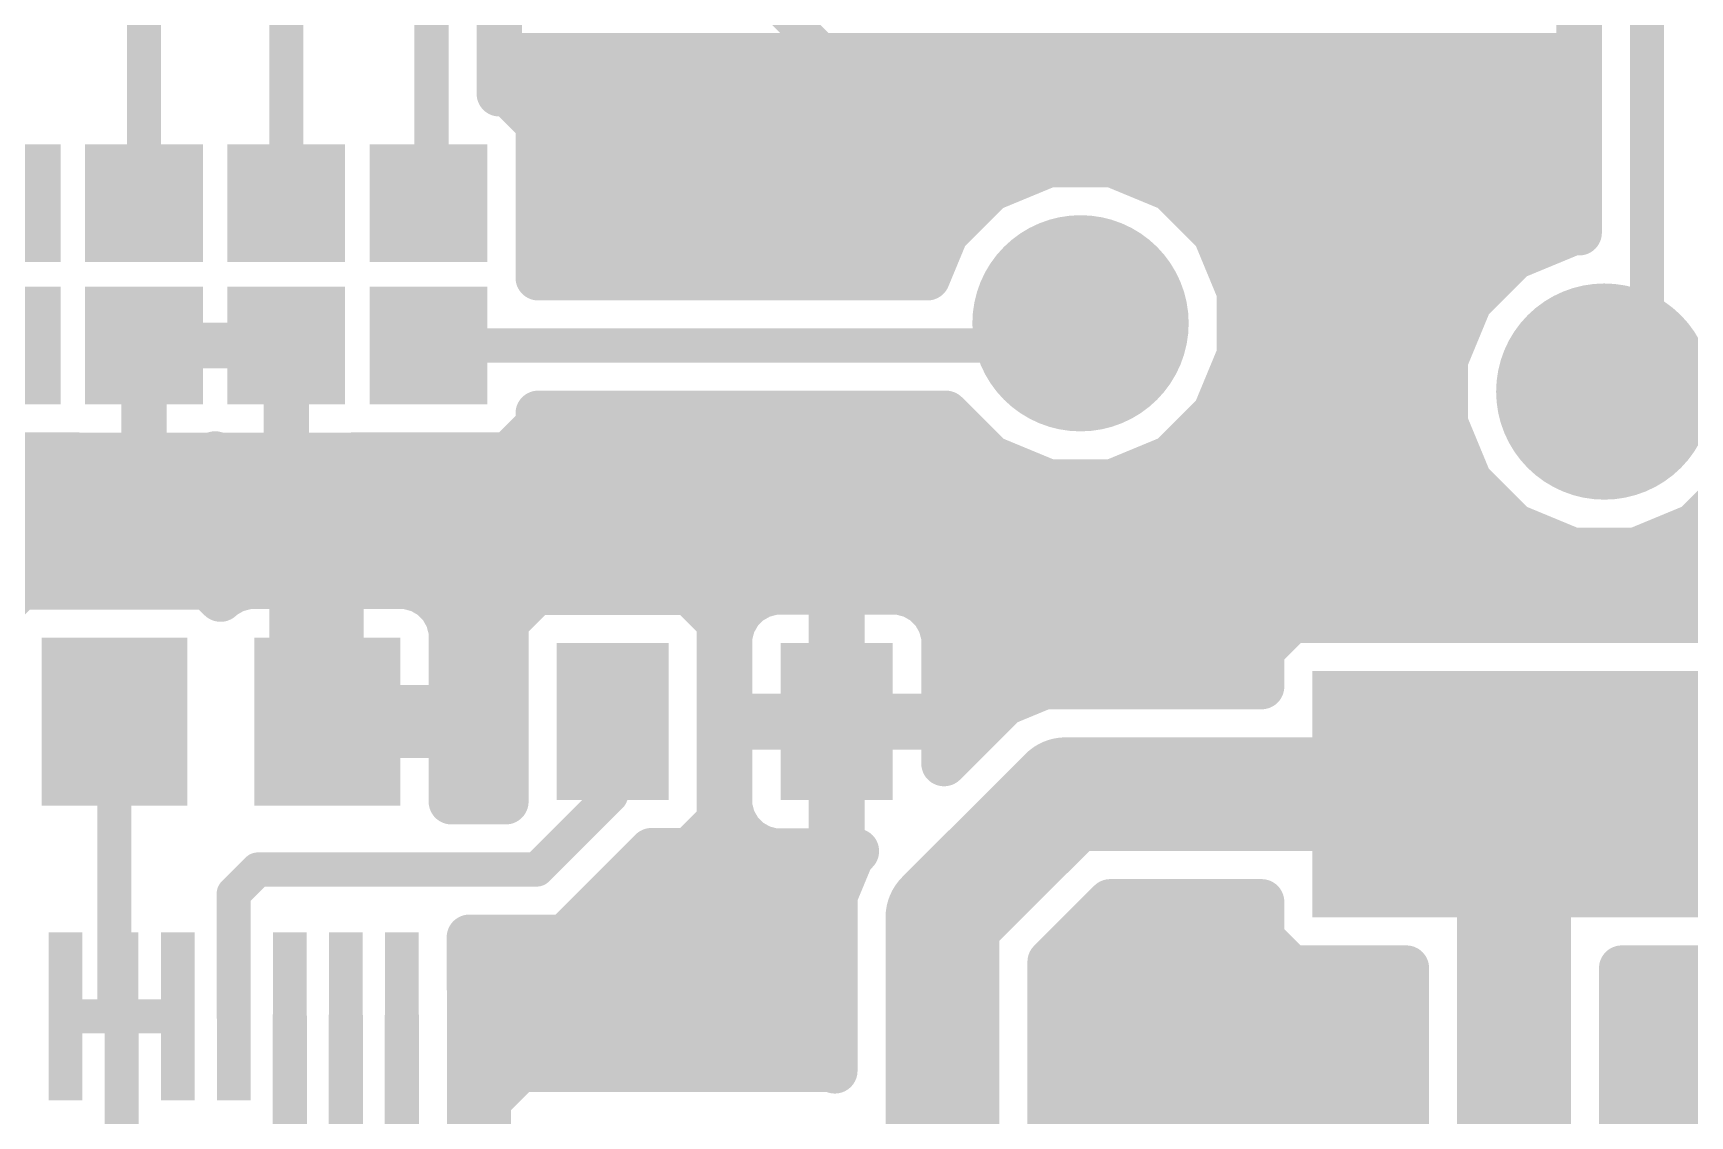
# Model space of a CAD drawing. Extents: x -40.6 to 40.6, y -25.6 to 25.6.
# Drawn here: x 2.19 to 16.97, y -16.37 to -6.71 of the extents above; entities that cross this region are included whole.
import ezdxf

# ---------------------------------------------------------------- set-up
doc = ezdxf.new("R2010")
doc.units = 0
for name, color, linetype in [('1', 22, 'CONTINUOUS'), ('17', 82, 'CONTINUOUS'), ('18', 82, 'CONTINUOUS')]:
    doc.layers.add(name, color=color, linetype=linetype)

# ---------------------------------------------------------------- blocks, each defined once
blk = doc.blocks.new('RECT')
blk.add_solid([(-0.5, -0.5), (0.5, -0.5), (-0.5, 0.5), (0.5, 0.5)])
blk = doc.blocks.new('SQUAREP')
blk.add_solid([(-0.5, -0.5), (0.5, -0.5), (-0.5, 0.5), (0.5, 0.5)])
blk = doc.blocks.new('ROUNDV')
at = {"const_width": 0.5}
blk.add_lwpolyline([(0, -0.25, 1), (0, 0.25, 1), (0, -0.25)], format="xyb", dxfattribs=at)

msp = doc.modelspace()

# ---------------------------------------------------------------- linework, layer by layer
at = {"layer": '1'}
for points, const_width in [([(16.5862, -0.5588), (16.5862, -9.525)], 0.3048), ([(15.9806, -0.8096), (15.9806, -8.4876)], 0.4064), ([(6.346, -7.2468), (6.346, -4.2704)], 0.4064), ([(4.445, -8.225), (4.445, -4.445)], 0.3048), ([(5.7404, -4.5212), (5.7404, -8.1996)], 0.3048), ([(3.175, -8.225), (3.175, -6.1468)], 0.3048), ([(9.8552, -7.493), (8.7884, -6.4262)], 0.3048), ([(6.346, -6.9088), (15.9806, -6.9088)], 0.4064), ([(6.4277, -7.2468), (6.346, -7.2468)], 0.4064), ([(6.6932, -7.5123), (6.4277, -7.2468)], 0.4064), ([(6.4961, -7.3152), (15.9806, -7.3152)], 0.4064), ([(6.6932, -8.8894), (6.6932, -7.5123)], 0.4064), ([(11.9634, -7.493), (9.8552, -7.493)], 0.3048), ([(13.9446, -9.4742), (11.9634, -7.493)], 0.3048), ([(6.6932, -7.7216), (15.9806, -7.7216)], 0.4064), ([(11.2495, -7.878), (10.7281, -8.0939)], 0.4064), ([(11.8137, -7.878), (11.2495, -7.878)], 0.4064), ([(12.3351, -8.0939), (11.8137, -7.878)], 0.4064), ([(6.6932, -8.128), (10.6941, -8.128)], 0.4064), ([(10.7281, -8.0939), (10.3291, -8.4929)], 0.4064), ([(12.7341, -8.4929), (12.3351, -8.0939)], 0.4064), ([(12.3691, -8.128), (15.9806, -8.128)], 0.4064), ([(5.7404, -8.1996), (5.715, -8.225)], 0.3048), ([(6.6932, -8.5344), (10.312, -8.5344)], 0.4064), ([(10.3291, -8.4929), (10.1649, -8.8894)], 0.4064), ([(12.95, -9.0143), (12.7341, -8.4929)], 0.4064), ([(12.7512, -8.5344), (15.8101, -8.5344)], 0.4064), ([(15.9231, -8.4876), (15.4017, -8.7035)], 0.4064), ([(15.9806, -8.4876), (15.9231, -8.4876)], 0.4064), ([(15.4017, -8.7035), (15.0027, -9.1025)], 0.4064), ([(10.1649, -8.8894), (6.6932, -8.8894)], 0.4064), ([(12.9196, -8.9408), (15.1645, -8.9408)], 0.4064), ([(12.95, -9.5785), (12.95, -9.0143)], 0.4064), ([(15.0027, -9.1025), (14.7868, -9.6239)], 0.4064), ([(10.9174, -9.495), (11.5316, -9.2964)], 0.3048), ([(12.95, -9.3472), (14.9014, -9.3472)], 0.4064), ([(4.445, -9.495), (3.175, -9.495)], 0.4064), ([(3.175, -9.495), (3.175, -9.495)], 0.4064), ([(3.175, -9.495), (4.1572, -9.495)], 0.4064), ([(3.175, -10.4772), (3.175, -9.495)], 0.4064), ([(3.175, -9.495), (3.175, -9.495)], 0.4064), ([(3.175, -9.495), (3.175, -10.4772)], 0.4064), ([(4.1572, -9.495), (4.445, -9.495)], 0.4064), ([(4.445, -9.495), (4.445, -9.495)], 0.4064), ([(4.445, -10.4772), (4.445, -9.495)], 0.4064), ([(4.445, -9.495), (4.445, -9.495)], 0.4064), ([(4.445, -9.495), (4.445, -10.4772)], 0.4064), ([(3.175, -10.7442), (3.175, -9.495)], 0.3048), ([(4.445, -9.495), (4.445, -10.7442)], 0.3048), ([(5.715, -9.495), (8.86, -9.495)], 0.3048), ([(8.86, -9.495), (10.9174, -9.495)], 0.3048), ([(12.7341, -10.0999), (12.95, -9.5785)], 0.4064), ([(15.5606, -11.63), (13.9446, -9.4742)], 0.3048), ([(14.7868, -9.6239), (14.7868, -10.1881)], 0.4064), ([(16.5862, -9.525), (16.2052, -9.906)], 0.3048), ([(3.175, -9.7536), (3.175, -9.7536)], 0.4064), ([(4.445, -9.7536), (4.445, -9.7536)], 0.4064), ([(12.8775, -9.7536), (14.7868, -9.7536)], 0.4064), ([(6.6932, -10.2077), (6.6932, -10.1006)], 0.4064), ([(6.6932, -10.1006), (10.3299, -10.1006)], 0.4064), ([(10.3299, -10.1006), (10.7281, -10.4989)], 0.4064), ([(12.3351, -10.4989), (12.7341, -10.0999)], 0.4064), ([(3.175, -10.16), (3.175, -10.16)], 0.4064), ([(4.445, -10.16), (4.445, -10.16)], 0.4064), ([(6.4277, -10.4732), (6.6932, -10.2077)], 0.4064), ([(6.6932, -10.16), (10.3893, -10.16)], 0.4064), ([(12.6739, -10.16), (14.7868, -10.16)], 0.4064), ([(14.7868, -10.1881), (15.0027, -10.7095)], 0.4064), ([(1.2351, -10.4732), (2.5749, -10.4732)], 0.4064), ([(2.5749, -10.4732), (2.5898, -10.4772)], 0.4064), ([(2.5898, -10.4772), (3.175, -10.4772)], 0.4064), ([(3.175, -10.4772), (3.7602, -10.4772)], 0.4064), ([(3.7602, -10.4772), (3.81, -10.4639)], 0.4064), ([(3.81, -10.4639), (3.8598, -10.4772)], 0.4064), ([(3.8598, -10.4772), (4.445, -10.4772)], 0.4064), ([(4.445, -10.4772), (5.0302, -10.4772)], 0.4064), ([(5.0302, -10.4772), (5.0451, -10.4732)], 0.4064), ([(5.0451, -10.4732), (6.4277, -10.4732)], 0.4064), ([(10.7281, -10.4989), (11.2495, -10.7148)], 0.4064), ([(11.8137, -10.7148), (12.3351, -10.4989)], 0.4064), ([(-7.7554, -10.5664), (10.8912, -10.5664)], 0.4064), ([(12.172, -10.5664), (14.9435, -10.5664)], 0.4064), ([(0.635, -10.7442), (3.175, -10.7442)], 0.3048), ([(4.445, -10.7442), (3.175, -10.7442)], 0.3048), ([(4.445, -10.7442), (8.1788, -10.7442)], 0.3048), ([(4.445, -10.7442), (4.445, -12.4866)], 0.3048), ([(8.1788, -10.7442), (9.2964, -11.8618)], 0.3048), ([(11.2495, -10.7148), (11.8137, -10.7148)], 0.4064), ([(15.0027, -10.7095), (15.4017, -11.1085)], 0.4064), ([(21.7388, -10.7904), (15.5606, -11.63)], 0.3048), ([(17.0087, -11.1085), (17.4077, -10.7095)], 0.4064), ([(-7.6068, -10.9728), (15.2661, -10.9728)], 0.4064), ([(17.1443, -10.9728), (40.3519, -10.9728)], 0.4064), ([(15.4017, -11.1085), (15.9231, -11.3244)], 0.4064), ([(16.4873, -11.3244), (17.0087, -11.1085)], 0.4064), ([(-7.4582, -11.3792), (19.8022, -11.3792)], 0.4064), ([(15.9231, -11.3244), (16.4873, -11.3244)], 0.4064), ([(2.0731, -11.6492), (1.8076, -11.9147)], 0.4064), ([(3.7485, -11.6492), (2.0731, -11.6492)], 0.4064), ([(3.858, -11.7587), (3.7485, -11.6492)], 0.4064), ([(3.9843, -11.6764), (3.8801, -11.7365)], 0.4064), ([(4.1006, -11.6452), (3.9843, -11.6764)], 0.4064), ([(4.689, -11.6452), (4.1006, -11.6452)], 0.4064), ([(4.689, -12.7306), (4.689, -11.6452)], 0.4064), ([(5.521, -11.6452), (4.9326, -11.6452)], 0.4064), ([(4.9326, -11.6452), (4.9326, -12.7306)], 0.4064), ([(5.6373, -11.6764), (5.521, -11.6452)], 0.4064), ([(5.7415, -11.7365), (5.6373, -11.6764)], 0.4064), ([(6.6689, -11.6992), (6.4034, -11.9647)], 0.4064), ([(8.0443, -11.6992), (6.6689, -11.6992)], 0.4064), ([(8.3098, -11.9647), (8.0443, -11.6992)], 0.4064), ([(8.6801, -11.7264), (8.5759, -11.7865)], 0.4064), ([(8.7964, -11.6952), (8.6801, -11.7264)], 0.4064), ([(9.3098, -11.6952), (8.7964, -11.6952)], 0.4064), ([(9.3098, -12.8056), (9.3098, -11.6952)], 0.4064), ([(9.9168, -11.6952), (9.4034, -11.6952)], 0.4064), ([(9.4034, -11.6952), (9.4034, -12.8056)], 0.4064), ([(10.0331, -11.7264), (9.9168, -11.6952)], 0.4064), ([(10.1373, -11.7865), (10.0331, -11.7264)], 0.4064), ([(3.8801, -11.7365), (3.858, -11.7587)], 0.4064), ([(4.689, -11.7856), (4.9326, -11.7856)], 0.4064), ([(5.8266, -11.8217), (5.7415, -11.7365)], 0.4064), ([(5.7906, -11.7856), (6.5825, -11.7856)], 0.4064), ([(5.8868, -11.9259), (5.8266, -11.8217)], 0.4064), ([(8.1307, -11.7856), (8.5775, -11.7856)], 0.4064), ([(8.4907, -11.8717), (8.4306, -11.9759)], 0.4064), ([(8.5759, -11.7865), (8.4907, -11.8717)], 0.4064), ([(9.3098, -11.7856), (9.4034, -11.7856)], 0.4064), ([(10.1357, -11.7856), (19.2285, -11.7856)], 0.4064), ([(10.2225, -11.8717), (10.1373, -11.7865)], 0.4064), ([(10.2826, -11.9759), (10.2225, -11.8717)], 0.4064), ([(5.918, -12.0422), (5.8868, -11.9259)], 0.4064), ([(6.4034, -11.9647), (6.4034, -13.5676)], 0.4064), ([(8.3098, -13.7401), (8.3098, -11.9647)], 0.4064), ([(8.4306, -11.9759), (8.3994, -12.0922)], 0.4064), ([(9.2964, -11.8618), (9.2964, -12.7922)], 0.3048), ([(10.3138, -12.0922), (10.2826, -11.9759)], 0.4064), ([(13.4123, -11.9478), (13.1468, -12.2133)], 0.4064), ([(17.3877, -11.9478), (13.4123, -11.9478)], 0.4064), ([(5.918, -12.7306), (5.918, -12.0422)], 0.4064), ([(8.3994, -12.0922), (8.3994, -12.8056)], 0.4064), ([(10.3138, -12.8056), (10.3138, -12.0922)], 0.4064), ([(4.689, -12.192), (4.9326, -12.192)], 0.4064), ([(5.918, -12.192), (6.4034, -12.192)], 0.4064), ([(8.3098, -12.192), (8.3994, -12.192)], 0.4064), ([(9.3098, -12.192), (9.4034, -12.192)], 0.4064), ([(10.3138, -12.192), (13.1681, -12.192)], 0.4064), ([(13.1468, -12.2133), (13.1468, -12.5398)], 0.4064), ([(4.445, -12.4866), (4.8108, -12.8524)], 0.3048), ([(4.689, -12.5984), (4.9326, -12.5984)], 0.4064), ([(5.918, -12.5984), (6.4034, -12.5984)], 0.4064), ([(8.3098, -12.5984), (8.3994, -12.5984)], 0.4064), ([(9.3098, -12.5984), (9.4034, -12.5984)], 0.4064), ([(10.3138, -12.5984), (11.0663, -12.5984)], 0.4064), ([(11.2078, -12.5398), (10.8545, -12.6861)], 0.4064), ([(13.1468, -12.5398), (11.2078, -12.5398)], 0.4064), ([(4.9326, -12.7306), (4.689, -12.7306)], 0.4064), ([(4.9326, -12.9742), (4.9326, -12.7306)], 0.4064), ([(4.9326, -12.7306), (5.918, -12.7306)], 0.4064), ([(10.8545, -12.6861), (10.3138, -13.2269)], 0.4064), ([(2.9108, -12.8524), (2.9108, -15.4188)], 0.3048), ([(4.8108, -12.8168), (4.826, -12.8016)], 0.3048), ([(4.8108, -12.8524), (4.8108, -12.8168)], 0.3048), ([(7.3406, -12.8684), (7.3566, -12.8524)], 0.3048), ([(8.3994, -12.8056), (9.3098, -12.8056)], 0.4064), ([(9.3098, -12.8992), (8.3994, -12.8992)], 0.4064), ([(8.3994, -12.8992), (8.3994, -13.6126)], 0.4064), ([(9.4034, -12.8056), (9.3098, -12.8056)], 0.4064), ([(9.3098, -12.8056), (9.3098, -12.8992)], 0.4064), ([(9.3098, -14.0096), (9.3098, -12.8992)], 0.4064), ([(9.3098, -12.8992), (9.4034, -12.8992)], 0.4064), ([(9.2964, -12.7922), (9.3566, -12.8524)], 0.3048), ([(9.4034, -12.8992), (9.4034, -12.8056)], 0.4064), ([(9.4034, -12.8056), (10.3138, -12.8056)], 0.4064), ([(10.3138, -12.8992), (9.4034, -12.8992)], 0.4064), ([(9.4034, -12.8992), (9.4034, -14.0096)], 0.4064), ([(10.3138, -13.2269), (10.3138, -12.8992)], 0.4064), ([(5.918, -12.9742), (4.9326, -12.9742)], 0.4064), ([(5.918, -13.5676), (5.918, -12.9742)], 0.4064), ([(5.918, -13.0048), (6.4034, -13.0048)], 0.4064), ([(7.3406, -13.5128), (7.3406, -12.8684)], 0.3048), ([(8.3098, -13.0048), (8.3994, -13.0048)], 0.4064), ([(9.3098, -13.0048), (9.4034, -13.0048)], 0.4064), ([(10.3138, -13.0048), (10.5359, -13.0048)], 0.4064), ([(11.399, -13.501), (10.3, -14.6)], 1.016), ([(15.4, -13.501), (11.399, -13.501)], 1.016), ([(15.4, -13.501), (15.4, -19.6988)], 1.016), ([(5.918, -13.4112), (6.4034, -13.4112)], 0.4064), ([(8.3098, -13.4112), (8.3994, -13.4112)], 0.4064), ([(9.3098, -13.4112), (9.4034, -13.4112)], 0.4064), ([(6.4034, -13.5676), (5.918, -13.5676)], 0.4064), ([(6.6802, -14.1732), (7.3406, -13.5128)], 0.3048), ([(8.3994, -13.6126), (8.4306, -13.7289)], 0.4064), ([(8.0443, -14.0056), (8.3098, -13.7401)], 0.4064), ([(8.4306, -13.7289), (8.4907, -13.8331)], 0.4064), ([(8.2323, -13.8176), (8.4818, -13.8176)], 0.4064), ([(8.4907, -13.8331), (8.5759, -13.9183)], 0.4064), ([(8.5759, -13.9183), (8.6801, -13.9784)], 0.4064), ([(9.3098, -13.8176), (9.4034, -13.8176)], 0.4064), ([(7.5914, -14.1184), (7.7042, -14.0056)], 0.4064), ([(7.7042, -14.0056), (8.0443, -14.0056)], 0.4064), ([(8.6801, -13.9784), (8.7964, -14.0096)], 0.4064), ([(8.7964, -14.0096), (9.3098, -14.0096)], 0.4064), ([(9.4851, -14.0555), (9.3388, -14.4088)], 0.4064), ([(9.4034, -14.0096), (9.5311, -14.0096)], 0.4064), ([(9.5311, -14.0096), (9.4851, -14.0555)], 0.4064), ([(3.9758, -14.3884), (4.191, -14.1732)], 0.3048), ([(4.191, -14.1732), (6.6802, -14.1732)], 0.3048), ([(6.931, -14.7788), (7.5914, -14.1184)], 0.4064), ([(7.4858, -14.224), (9.4154, -14.224)], 0.4064), ([(10.3, -14.6), (10.3, -17.8)], 1.016), ([(3.9758, -15.4838), (3.9758, -14.3884)], 0.3048), ([(9.3388, -14.4088), (9.3388, -15.9705)], 0.4064), ([(11.2612, -14.9981), (11.7971, -14.4622)], 0.4064), ([(11.7971, -14.4622), (13.1468, -14.4622)], 0.4064), ([(13.1468, -14.4622), (13.1468, -14.7887)], 0.4064), ([(7.0794, -14.6304), (9.3388, -14.6304)], 0.4064), ([(11.6289, -14.6304), (13.1468, -14.6304)], 0.4064), ([(6.079, -15.2306), (6.079, -14.7788)], 0.4064), ([(6.079, -14.7788), (6.931, -14.7788)], 0.4064), ([(13.1468, -14.7887), (13.4123, -15.0542)], 0.4064), ([(6.079, -15.0368), (9.3388, -15.0368)], 0.4064), ([(11.2612, -17.6245), (11.2612, -14.9981)], 0.4064), ([(11.2612, -15.0368), (13.3949, -15.0368)], 0.4064), ([(13.4123, -15.0542), (14.4388, -15.0542)], 0.4064), ([(14.4388, -15.0542), (14.4388, -18.2919)], 0.4064), ([(16.3612, -18.2919), (16.3612, -15.0542)], 0.4064), ([(16.3612, -15.0542), (17.3877, -15.0542)], 0.4064), ([(6.0814, -15.233), (6.079, -15.2306)], 0.4064), ([(6.0814, -19.375), (6.0814, -15.233)], 0.4064), ([(2.4758, -15.4838), (2.9758, -15.4838)], 0.3048), ([(2.9108, -15.4188), (2.9758, -15.4838)], 0.3048), ([(2.9758, -15.4838), (3.4758, -15.4838)], 0.3048), ([(2.9758, -17.3242), (2.9758, -15.4838)], 0.3048), ([(4.4758, -15.4838), (4.4758, -17.1242)], 0.3048), ([(4.9758, -15.4838), (4.9758, -18.2242)], 0.3048), ([(5.4758, -15.4838), (5.4758, -19.1242)], 0.3048), ([(6.0814, -15.4432), (9.3388, -15.4432)], 0.4064), ([(11.2612, -15.4432), (14.4388, -15.4432)], 0.4064), ([(16.3612, -15.4432), (19.2666, -15.4432)], 0.4064), ([(6.0814, -15.8496), (9.3388, -15.8496)], 0.4064), ([(11.2612, -15.8496), (14.4388, -15.8496)], 0.4064), ([(16.3612, -15.8496), (19.2572, -15.8496)], 0.4064), ([(6.5277, -15.9556), (6.2476, -16.2357)], 0.4064), ([(9.3239, -15.9556), (6.5277, -15.9556)], 0.4064), ([(9.3388, -15.9705), (9.3239, -15.9556)], 0.4064), ([(6.0814, -16.256), (6.2476, -16.256)], 0.4064), ([(6.2476, -16.2357), (6.2476, -19.6819)], 0.4064), ([(11.2612, -16.256), (14.4388, -16.256)], 0.4064), ([(16.3612, -16.256), (19.3508, -16.256)], 0.4064)]:
    msp.add_lwpolyline(points, dxfattribs=dict(at, const_width=const_width))
for points, const_width in [([(6.346, -6.8072, 1), (6.346, -7.0104)], 0.2032), ([(15.9806, -7.0104, 1), (15.9806, -6.8072)], 0.2032), ([(6.346, -7.1452, 1), (6.346, -7.3484)], 0.2032), ([(6.4996, -7.175, 1), (6.3559, -7.3186)], 0.2032), ([(6.4277, -7.3484, 1), (6.4277, -7.1452)], 0.2032), ([(6.2444, -7.2468, 1), (6.4476, -7.2468)], 0.2032), ([(6.4961, -7.2136, 1), (6.4961, -7.4168)], 0.2032), ([(15.9806, -7.4168, 1), (15.9806, -7.2136)], 0.2032), ([(6.7948, -7.5123, 1), (6.5916, -7.5123)], 0.2032), ([(6.6214, -7.5841, 1), (6.765, -7.4404)], 0.2032), ([(9.8552, -7.4168, 1), (9.8552, -7.5692)], 0.1524), ([(9.8013, -7.5469, 1), (9.9091, -7.4391)], 0.1524), ([(12.0173, -7.4391, 1), (11.9095, -7.5469)], 0.1524), ([(11.9634, -7.5692, 1), (11.9634, -7.4168)], 0.1524), ([(6.6932, -7.62, 1), (6.6932, -7.8232)], 0.2032), ([(15.9806, -7.8232, 1), (15.9806, -7.62)], 0.2032), ([(11.2495, -7.7764, 1), (11.2495, -7.9796)], 0.2032), ([(11.2883, -7.9719, 1), (11.2106, -7.7841)], 0.2032), ([(11.8526, -7.7841, 1), (11.7749, -7.9719)], 0.2032), ([(11.8137, -7.9796, 1), (11.8137, -7.7764)], 0.2032), ([(6.6932, -8.0264, 1), (6.6932, -8.2296)], 0.2032), ([(10.6893, -8.0001, 1), (10.767, -8.1878)], 0.2032), ([(10.8, -8.1658, 1), (10.6563, -8.0221)], 0.2032), ([(10.6941, -8.2296, 1), (10.6941, -8.0264)], 0.2032), ([(12.4069, -8.0221, 1), (12.2632, -8.1658)], 0.2032), ([(12.3691, -8.0264, 1), (12.3691, -8.2296)], 0.2032), ([(12.2962, -8.1878, 1), (12.3739, -8.0001)], 0.2032), ([(15.9806, -8.2296, 1), (15.9806, -8.0264)], 0.2032), ([(5.6611, -8.1711, 1), (5.7689, -8.2789)], 0.1524), ([(5.6642, -8.1996, 1), (5.8166, -8.1996)], 0.1524), ([(5.7943, -8.2535, 1), (5.6865, -8.1457)], 0.1524), ([(3.0988, -8.225, 1), (3.2512, -8.225)], 0.1524), ([(4.3688, -8.225, 1), (4.5212, -8.225)], 0.1524), ([(6.6932, -8.4328, 1), (6.6932, -8.636)], 0.2032), ([(10.2573, -8.4211, 1), (10.401, -8.5648)], 0.2032), ([(10.423, -8.5318, 1), (10.2353, -8.4541)], 0.2032), ([(10.312, -8.636, 1), (10.312, -8.4328)], 0.2032), ([(12.8279, -8.4541, 1), (12.6402, -8.5318)], 0.2032), ([(12.7512, -8.4328, 1), (12.7512, -8.636)], 0.2032), ([(12.6622, -8.5648, 1), (12.8059, -8.4211)], 0.2032), ([(15.8101, -8.636, 1), (15.8101, -8.4328)], 0.2032), ([(15.9231, -8.386, 1), (15.9231, -8.5892)], 0.2032), ([(15.879, -8.4876, 1), (16.0822, -8.4876)], 0.2032), ([(15.9619, -8.5815, 1), (15.8842, -8.3937)], 0.2032), ([(15.9806, -8.5892, 1), (15.9806, -8.386)], 0.2032), ([(15.3629, -8.6097, 1), (15.4406, -8.7974)], 0.2032), ([(15.4736, -8.7754, 1), (15.3299, -8.6317)], 0.2032), ([(6.6932, -8.7878, 1), (6.6932, -8.991)], 0.2032), ([(10.1649, -8.991, 1), (10.1649, -8.7878)], 0.2032), ([(6.5916, -8.8894, 1), (6.7948, -8.8894)], 0.2032), ([(10.0711, -8.8505, 1), (10.2588, -8.9283)], 0.2032), ([(12.9196, -8.8392, 1), (12.9196, -9.0424)], 0.2032), ([(13.0516, -9.0143, 1), (12.8484, -9.0143)], 0.2032), ([(15.1645, -9.0424, 1), (15.1645, -8.8392)], 0.2032), ([(12.8561, -9.0531, 1), (13.0439, -8.9754)], 0.2032), ([(14.9309, -9.0307, 1), (15.0746, -9.1744)], 0.2032), ([(15.0966, -9.1414, 1), (14.9089, -9.0637)], 0.2032), ([(11.555, -9.3689, 1), (11.5082, -9.2239)], 0.1524), ([(12.95, -9.2456, 1), (12.95, -9.4488)], 0.2032), ([(14.9014, -9.4488, 1), (14.9014, -9.2456)], 0.2032), ([(3.175, -9.3934, 1), (3.175, -9.5966)], 0.2032), ([(3.2766, -9.495, 1), (3.0734, -9.495)], 0.2032), ([(3.175, -9.3934, 1), (3.175, -9.5966)], 0.2032), ([(3.2766, -9.495, 1), (3.0734, -9.495)], 0.2032), ([(3.175, -9.3934, 1), (3.175, -9.5966)], 0.2032), ([(3.2766, -9.495, 1), (3.0734, -9.495)], 0.2032), ([(3.175, -9.5966, 1), (3.175, -9.3934)], 0.2032), ([(4.1572, -9.3934, 1), (4.1572, -9.5966)], 0.2032), ([(4.1572, -9.5966, 1), (4.1572, -9.3934)], 0.2032), ([(4.5466, -9.495, 1), (4.3434, -9.495)], 0.2032), ([(4.5466, -9.495, 1), (4.3434, -9.495)], 0.2032), ([(4.445, -9.3934, 1), (4.445, -9.5966)], 0.2032), ([(4.5466, -9.495, 1), (4.3434, -9.495)], 0.2032), ([(4.445, -9.5966, 1), (4.445, -9.3934)], 0.2032), ([(4.445, -9.5966, 1), (4.445, -9.3934)], 0.2032), ([(4.445, -9.5966, 1), (4.445, -9.3934)], 0.2032), ([(3.0734, -9.495, 1), (3.2766, -9.495)], 0.2032), ([(3.2512, -9.495, 1), (3.0988, -9.495)], 0.1524), ([(4.3434, -9.495, 1), (4.5466, -9.495)], 0.2032), ([(4.5212, -9.495, 1), (4.3688, -9.495)], 0.1524), ([(5.715, -9.4188, 1), (5.715, -9.5712)], 0.1524), ([(8.86, -9.4188, 1), (8.86, -9.5712)], 0.1524), ([(8.86, -9.5712, 1), (8.86, -9.4188)], 0.1524), ([(10.894, -9.4225, 1), (10.9408, -9.5675)], 0.1524), ([(10.9174, -9.5712, 1), (10.9174, -9.4188)], 0.1524), ([(13.0439, -9.6174, 1), (12.8561, -9.5397)], 0.2032), ([(14.0056, -9.4285, 1), (13.8836, -9.5199)], 0.1524), ([(13.8907, -9.5281, 1), (13.9985, -9.4203)], 0.1524), ([(14.8884, -9.6239, 1), (14.6852, -9.6239)], 0.2032), ([(16.51, -9.525, 1), (16.6624, -9.525)], 0.1524), ([(16.6401, -9.5789, 1), (16.5323, -9.4711)], 0.1524), ([(3.175, -9.652, 1), (3.175, -9.8552)], 0.2032), ([(3.175, -9.8552, 1), (3.175, -9.652)], 0.2032), ([(4.445, -9.652, 1), (4.445, -9.8552)], 0.2032), ([(4.445, -9.8552, 1), (4.445, -9.652)], 0.2032), ([(12.8775, -9.652, 1), (12.8775, -9.8552)], 0.2032), ([(12.8484, -9.5785, 1), (13.0516, -9.5785)], 0.2032), ([(14.6929, -9.585, 1), (14.8807, -9.6627)], 0.2032), ([(14.7868, -9.8552, 1), (14.7868, -9.652)], 0.2032), ([(6.7948, -10.1006, 1), (6.5916, -10.1006)], 0.2032), ([(6.6932, -9.999, 1), (6.6932, -10.2022)], 0.2032), ([(10.4017, -10.0288, 1), (10.258, -10.1724)], 0.2032), ([(10.3299, -10.2022, 1), (10.3299, -9.999)], 0.2032), ([(12.8059, -10.1717, 1), (12.6622, -10.028)], 0.2032), ([(16.1513, -9.8521, 1), (16.2591, -9.9599)], 0.1524), ([(3.175, -10.0584, 1), (3.175, -10.2616)], 0.2032), ([(3.175, -10.2616, 1), (3.175, -10.0584)], 0.2032), ([(4.445, -10.0584, 1), (4.445, -10.2616)], 0.2032), ([(4.445, -10.2616, 1), (4.445, -10.0584)], 0.2032), ([(6.6932, -10.0584, 1), (6.6932, -10.2616)], 0.2032), ([(6.765, -10.2796, 1), (6.6214, -10.1359)], 0.2032), ([(10.3893, -10.2616, 1), (10.3893, -10.0584)], 0.2032), ([(12.6739, -10.0584, 1), (12.6739, -10.2616)], 0.2032), ([(12.6402, -10.061, 1), (12.8279, -10.1387)], 0.2032), ([(14.8807, -10.1493, 1), (14.6929, -10.227)], 0.2032), ([(14.7868, -10.2616, 1), (14.7868, -10.0584)], 0.2032), ([(6.5916, -10.2077, 1), (6.7948, -10.2077)], 0.2032), ([(14.6852, -10.1881, 1), (14.8884, -10.1881)], 0.2032), ([(2.6012, -10.3751, 1), (2.5486, -10.5713)], 0.2032), ([(2.5898, -10.3756, 1), (2.5898, -10.5788)], 0.2032), ([(2.5635, -10.5753, 1), (2.6161, -10.3791)], 0.2032), ([(2.5749, -10.5748, 1), (2.5749, -10.3716)], 0.2032), ([(3.175, -10.3756, 1), (3.175, -10.5788)], 0.2032), ([(3.175, -10.5788, 1), (3.175, -10.3756)], 0.2032), ([(3.7339, -10.3791, 1), (3.7865, -10.5753)], 0.2032), ([(3.8363, -10.3657, 1), (3.7837, -10.562)], 0.2032), ([(3.8598, -10.3756, 1), (3.8598, -10.5788)], 0.2032), ([(3.7602, -10.5788, 1), (3.7602, -10.3756)], 0.2032), ([(3.8363, -10.562, 1), (3.7837, -10.3657)], 0.2032), ([(3.8335, -10.5753, 1), (3.8861, -10.3791)], 0.2032), ([(4.445, -10.3756, 1), (4.445, -10.5788)], 0.2032), ([(4.445, -10.5788, 1), (4.445, -10.3756)], 0.2032), ([(5.0039, -10.3791, 1), (5.0565, -10.5753)], 0.2032), ([(5.0451, -10.3716, 1), (5.0451, -10.5748)], 0.2032), ([(5.0714, -10.5713, 1), (5.0188, -10.3751)], 0.2032), ([(5.0302, -10.5788, 1), (5.0302, -10.3756)], 0.2032), ([(6.3559, -10.4014, 1), (6.4996, -10.545)], 0.2032), ([(6.4277, -10.5748, 1), (6.4277, -10.3716)], 0.2032), ([(10.767, -10.405, 1), (10.6893, -10.5927)], 0.2032), ([(10.6563, -10.5707, 1), (10.8, -10.427)], 0.2032), ([(12.2632, -10.427, 1), (12.4069, -10.5707)], 0.2032), ([(12.3739, -10.5927, 1), (12.2962, -10.405)], 0.2032), ([(3.0734, -10.4772, 1), (3.2766, -10.4772)], 0.2032), ([(3.0734, -10.4772, 1), (3.2766, -10.4772)], 0.2032), ([(4.3434, -10.4772, 1), (4.5466, -10.4772)], 0.2032), ([(4.3434, -10.4772, 1), (4.5466, -10.4772)], 0.2032), ([(10.8912, -10.668, 1), (10.8912, -10.4648)], 0.2032), ([(12.172, -10.4648, 1), (12.172, -10.668)], 0.2032), ([(14.9435, -10.668, 1), (14.9435, -10.4648)], 0.2032), ([(3.175, -10.668, 1), (3.175, -10.8204)], 0.1524), ([(3.175, -10.8204, 1), (3.175, -10.668)], 0.1524), ([(4.445, -10.668, 1), (4.445, -10.8204)], 0.1524), ([(4.5212, -10.7442, 1), (4.3688, -10.7442)], 0.1524), ([(4.445, -10.8204, 1), (4.445, -10.668)], 0.1524), ([(8.2327, -10.6903, 1), (8.1249, -10.7981)], 0.1524), ([(8.1788, -10.8204, 1), (8.1788, -10.668)], 0.1524), ([(11.2495, -10.6132, 1), (11.2495, -10.8164)], 0.2032), ([(11.2106, -10.8087, 1), (11.2883, -10.6209)], 0.2032), ([(11.7749, -10.6209, 1), (11.8526, -10.8087)], 0.2032), ([(11.8137, -10.8164, 1), (11.8137, -10.6132)], 0.2032), ([(15.0746, -10.6376, 1), (14.9309, -10.7813)], 0.2032), ([(14.9089, -10.7483, 1), (15.0966, -10.6706)], 0.2032), ([(3.0988, -10.7442, 1), (3.2512, -10.7442)], 0.1524), ([(4.3688, -10.7442, 1), (4.5212, -10.7442)], 0.1524), ([(15.2661, -11.0744, 1), (15.2661, -10.8712)], 0.2032), ([(17.1443, -10.8712, 1), (17.1443, -11.0744)], 0.2032), ([(15.4406, -11.0146, 1), (15.3629, -11.2023)], 0.2032), ([(15.3299, -11.1803, 1), (15.4736, -11.0366)], 0.2032), ([(16.9368, -11.0366, 1), (17.0805, -11.1803)], 0.2032), ([(17.0475, -11.2023, 1), (16.9698, -11.0146)], 0.2032), ([(15.9231, -11.2228, 1), (15.9231, -11.426)], 0.2032), ([(15.8842, -11.4183, 1), (15.9619, -11.2305)], 0.2032), ([(16.4485, -11.2305, 1), (16.5262, -11.4183)], 0.2032), ([(16.4873, -11.426, 1), (16.4873, -11.2228)], 0.2032), ([(2.1449, -11.721, 1), (2.0012, -11.5774)], 0.2032), ([(3.8204, -11.5774, 1), (3.6767, -11.721)], 0.2032), ([(3.7485, -11.7508, 1), (3.7485, -11.5476)], 0.2032), ([(3.958, -11.5782, 1), (4.0106, -11.7745)], 0.2032), ([(4.0351, -11.7643, 1), (3.9335, -11.5884)], 0.2032), ([(4.1006, -11.5436, 1), (4.1006, -11.7468)], 0.2032), ([(4.1269, -11.7433, 1), (4.0743, -11.5471)], 0.2032), ([(4.7906, -11.6452, 1), (4.5874, -11.6452)], 0.2032), ([(4.689, -11.7468, 1), (4.689, -11.5436)], 0.2032), ([(4.9326, -11.5436, 1), (4.9326, -11.7468)], 0.2032), ([(5.0342, -11.6452, 1), (4.831, -11.6452)], 0.2032), ([(5.5473, -11.5471, 1), (5.4947, -11.7433)], 0.2032), ([(5.521, -11.7468, 1), (5.521, -11.5436)], 0.2032), ([(5.6881, -11.5884, 1), (5.5865, -11.7643)], 0.2032), ([(5.611, -11.7745, 1), (5.6636, -11.5782)], 0.2032), ([(6.6689, -11.5976, 1), (6.6689, -11.8008)], 0.2032), ([(6.7407, -11.771, 1), (6.597, -11.6274)], 0.2032), ([(8.1162, -11.6274, 1), (7.9725, -11.771)], 0.2032), ([(8.0443, -11.8008, 1), (8.0443, -11.5976)], 0.2032), ([(8.6538, -11.6282, 1), (8.7064, -11.8245)], 0.2032), ([(8.7309, -11.8143, 1), (8.6293, -11.6384)], 0.2032), ([(8.7964, -11.5936, 1), (8.7964, -11.7968)], 0.2032), ([(8.8227, -11.7933, 1), (8.7701, -11.5971)], 0.2032), ([(9.4114, -11.6952, 1), (9.2082, -11.6952)], 0.2032), ([(9.4034, -11.5936, 1), (9.4034, -11.7968)], 0.2032), ([(9.505, -11.6952, 1), (9.3018, -11.6952)], 0.2032), ([(9.3098, -11.7968, 1), (9.3098, -11.5936)], 0.2032), ([(9.9431, -11.5971, 1), (9.8905, -11.7933)], 0.2032), ([(9.9168, -11.7968, 1), (9.9168, -11.5936)], 0.2032), ([(10.0839, -11.6384, 1), (9.9823, -11.8143)], 0.2032), ([(10.0068, -11.8245, 1), (10.0594, -11.6282)], 0.2032), ([(15.5503, -11.5545, 1), (15.5709, -11.7055)], 0.1524), ([(15.4996, -11.6757, 1), (15.6216, -11.5843)], 0.1524), ([(3.7861, -11.6868, 1), (3.9298, -11.8305)], 0.2032), ([(3.8293, -11.6486, 1), (3.9309, -11.8245)], 0.2032), ([(3.7861, -11.8305, 1), (3.9298, -11.6868)], 0.2032), ([(3.9519, -11.8084, 1), (3.8082, -11.6647)], 0.2032), ([(4.689, -11.684, 1), (4.689, -11.8872)], 0.2032), ([(4.9326, -11.8872, 1), (4.9326, -11.684)], 0.2032), ([(5.8134, -11.6647, 1), (5.6697, -11.8084)], 0.2032), ([(5.7906, -11.684, 1), (5.7906, -11.8872)], 0.2032), ([(5.6907, -11.8245, 1), (5.7923, -11.6486)], 0.2032), ([(5.9146, -11.7709, 1), (5.7387, -11.8725)], 0.2032), ([(5.7548, -11.8935, 1), (5.8985, -11.7498)], 0.2032), ([(6.5825, -11.8872, 1), (6.5825, -11.684)], 0.2032), ([(8.1307, -11.684, 1), (8.1307, -11.8872)], 0.2032), ([(8.5787, -11.9225, 1), (8.4028, -11.8209)], 0.2032), ([(8.5251, -11.6986, 1), (8.6267, -11.8745)], 0.2032), ([(8.6477, -11.8584, 1), (8.504, -11.7147)], 0.2032), ([(8.5775, -11.8872, 1), (8.5775, -11.684)], 0.2032), ([(9.3098, -11.684, 1), (9.3098, -11.8872)], 0.2032), ([(9.4034, -11.8872, 1), (9.4034, -11.684)], 0.2032), ([(10.1357, -11.684, 1), (10.1357, -11.8872)], 0.2032), ([(10.2092, -11.7147, 1), (10.0655, -11.8584)], 0.2032), ([(10.0865, -11.8745, 1), (10.1881, -11.6986)], 0.2032), ([(10.3104, -11.8209, 1), (10.1345, -11.9225)], 0.2032), ([(5.985, -11.8996, 1), (5.7887, -11.9522)], 0.2032), ([(5.7989, -11.9767, 1), (5.9748, -11.8751)], 0.2032), ([(6.505, -11.9647, 1), (6.3018, -11.9647)], 0.2032), ([(6.3316, -11.8928, 1), (6.4752, -12.0365)], 0.2032), ([(8.4114, -11.9647, 1), (8.2082, -11.9647)], 0.2032), ([(8.238, -12.0365, 1), (8.3816, -11.8928)], 0.2032), ([(8.3426, -11.9251, 1), (8.5185, -12.0267)], 0.2032), ([(8.5287, -12.0022, 1), (8.3324, -11.9496)], 0.2032), ([(8.4189, -11.7998, 1), (8.5626, -11.9435)], 0.2032), ([(9.3726, -11.8618, 1), (9.2202, -11.8618)], 0.1524), ([(9.2425, -11.9157, 1), (9.3503, -11.8079)], 0.1524), ([(10.1506, -11.9435, 1), (10.2943, -11.7998)], 0.2032), ([(10.3808, -11.9496, 1), (10.1845, -12.0022)], 0.2032), ([(10.1947, -12.0267, 1), (10.3706, -11.9251)], 0.2032), ([(13.4123, -11.8462, 1), (13.4123, -12.0494)], 0.2032), ([(13.4841, -12.0196, 1), (13.3404, -11.876)], 0.2032), ([(6.0196, -12.0422, 1), (5.8164, -12.0422)], 0.2032), ([(5.8199, -12.0685, 1), (6.0161, -12.0159)], 0.2032), ([(8.501, -12.0922, 1), (8.2978, -12.0922)], 0.2032), ([(8.3013, -12.0659, 1), (8.4975, -12.1185)], 0.2032), ([(10.4154, -12.0922, 1), (10.2122, -12.0922)], 0.2032), ([(10.2157, -12.1185, 1), (10.4119, -12.0659)], 0.2032), ([(4.689, -12.0904, 1), (4.689, -12.2936)], 0.2032), ([(4.9326, -12.2936, 1), (4.9326, -12.0904)], 0.2032), ([(5.918, -12.0904, 1), (5.918, -12.2936)], 0.2032), ([(6.4034, -12.2936, 1), (6.4034, -12.0904)], 0.2032), ([(8.3098, -12.0904, 1), (8.3098, -12.2936)], 0.2032), ([(8.3994, -12.2936, 1), (8.3994, -12.0904)], 0.2032), ([(9.3098, -12.0904, 1), (9.3098, -12.2936)], 0.2032), ([(9.4034, -12.2936, 1), (9.4034, -12.0904)], 0.2032), ([(10.3138, -12.0904, 1), (10.3138, -12.2936)], 0.2032), ([(13.2484, -12.2133, 1), (13.0452, -12.2133)], 0.2032), ([(13.075, -12.1414, 1), (13.2186, -12.2851)], 0.2032), ([(13.1681, -12.2936, 1), (13.1681, -12.0904)], 0.2032), ([(4.4989, -12.4327, 1), (4.3911, -12.5405)], 0.1524), ([(4.3688, -12.4866, 1), (4.5212, -12.4866)], 0.1524), ([(4.689, -12.4968, 1), (4.689, -12.7)], 0.2032), ([(4.9326, -12.7, 1), (4.9326, -12.4968)], 0.2032), ([(5.918, -12.4968, 1), (5.918, -12.7)], 0.2032), ([(6.4034, -12.7, 1), (6.4034, -12.4968)], 0.2032), ([(8.3098, -12.4968, 1), (8.3098, -12.7)], 0.2032), ([(8.3994, -12.7, 1), (8.3994, -12.4968)], 0.2032), ([(9.3098, -12.4968, 1), (9.3098, -12.7)], 0.2032), ([(9.4034, -12.7, 1), (9.4034, -12.4968)], 0.2032), ([(10.3138, -12.4968, 1), (10.3138, -12.7)], 0.2032), ([(11.0663, -12.7, 1), (11.0663, -12.4968)], 0.2032), ([(11.2078, -12.4382, 1), (11.2078, -12.6414)], 0.2032), ([(11.2467, -12.6337, 1), (11.1689, -12.4459)], 0.2032), ([(13.1468, -12.6414, 1), (13.1468, -12.4382)], 0.2032), ([(4.689, -12.629, 1), (4.689, -12.8322)], 0.2032), ([(5.0342, -12.7306, 1), (4.831, -12.7306)], 0.2032), ([(4.9326, -12.629, 1), (4.9326, -12.8322)], 0.2032), ([(4.9326, -12.8322, 1), (4.9326, -12.629)], 0.2032), ([(5.918, -12.8322, 1), (5.918, -12.629)], 0.2032), ([(10.8156, -12.5923, 1), (10.8934, -12.78)], 0.2032), ([(10.9264, -12.758, 1), (10.7827, -12.6143)], 0.2032), ([(13.0452, -12.5398, 1), (13.2484, -12.5398)], 0.2032), ([(2.987, -12.8524, 1), (2.8346, -12.8524)], 0.1524), ([(4.5874, -12.7306, 1), (4.7906, -12.7306)], 0.2032), ([(4.887, -12.8168, 1), (4.7346, -12.8168)], 0.1524), ([(4.7569, -12.7629, 1), (4.8647, -12.8707)], 0.1524), ([(4.8799, -12.8555, 1), (4.7721, -12.7477)], 0.1524), ([(4.831, -12.7306, 1), (5.0342, -12.7306)], 0.2032), ([(5.8164, -12.7306, 1), (6.0196, -12.7306)], 0.2032), ([(7.4105, -12.9063, 1), (7.3027, -12.7985)], 0.1524), ([(8.3994, -12.704, 1), (8.3994, -12.9072)], 0.2032), ([(8.3994, -12.7976, 1), (8.3994, -13.0008)], 0.2032), ([(8.501, -12.8992, 1), (8.2978, -12.8992)], 0.2032), ([(8.2978, -12.8056, 1), (8.501, -12.8056)], 0.2032), ([(9.3098, -12.704, 1), (9.3098, -12.9072)], 0.2032), ([(9.4114, -12.8056, 1), (9.2082, -12.8056)], 0.2032), ([(9.4114, -12.8992, 1), (9.2082, -12.8992)], 0.2032), ([(9.3098, -12.7976, 1), (9.3098, -13.0008)], 0.2032), ([(9.2082, -12.8056, 1), (9.4114, -12.8056)], 0.2032), ([(9.3503, -12.7383, 1), (9.2425, -12.8461)], 0.1524), ([(9.505, -12.8056, 1), (9.3018, -12.8056)], 0.2032), ([(9.4034, -12.704, 1), (9.4034, -12.9072)], 0.2032), ([(9.4034, -12.7976, 1), (9.4034, -13.0008)], 0.2032), ([(9.505, -12.8992, 1), (9.3018, -12.8992)], 0.2032), ([(9.3018, -12.8056, 1), (9.505, -12.8056)], 0.2032), ([(9.3098, -12.9072, 1), (9.3098, -12.704)], 0.2032), ([(9.3098, -13.0008, 1), (9.3098, -12.7976)], 0.2032), ([(9.4034, -12.9072, 1), (9.4034, -12.704)], 0.2032), ([(9.4034, -13.0008, 1), (9.4034, -12.7976)], 0.2032), ([(10.4154, -12.8992, 1), (10.2122, -12.8992)], 0.2032), ([(10.2122, -12.8056, 1), (10.4154, -12.8056)], 0.2032), ([(10.3138, -12.9072, 1), (10.3138, -12.704)], 0.2032), ([(10.3138, -13.0008, 1), (10.3138, -12.7976)], 0.2032), ([(4.7346, -12.8524, 1), (4.887, -12.8524)], 0.1524), ([(4.7569, -12.9063, 1), (4.8647, -12.7985)], 0.1524), ([(4.9326, -12.8726, 1), (4.9326, -13.0758)], 0.2032), ([(6.0196, -12.9742, 1), (5.8164, -12.9742)], 0.2032), ([(5.918, -12.9032, 1), (5.918, -13.1064)], 0.2032), ([(5.918, -13.0758, 1), (5.918, -12.8726)], 0.2032), ([(6.4034, -13.1064, 1), (6.4034, -12.9032)], 0.2032), ([(7.4168, -12.8684, 1), (7.2644, -12.8684)], 0.1524), ([(7.2867, -12.8145, 1), (7.3945, -12.9223)], 0.1524), ([(8.3098, -12.9032, 1), (8.3098, -13.1064)], 0.2032), ([(8.3994, -13.1064, 1), (8.3994, -12.9032)], 0.2032), ([(9.2082, -12.8992, 1), (9.4114, -12.8992)], 0.2032), ([(9.3098, -12.9032, 1), (9.3098, -13.1064)], 0.2032), ([(9.2202, -12.7922, 1), (9.3726, -12.7922)], 0.1524), ([(9.3018, -12.8992, 1), (9.505, -12.8992)], 0.2032), ([(9.3027, -12.9063, 1), (9.4105, -12.7985)], 0.1524), ([(9.4034, -13.1064, 1), (9.4034, -12.9032)], 0.2032), ([(10.3138, -12.9032, 1), (10.3138, -13.1064)], 0.2032), ([(10.5359, -13.1064, 1), (10.5359, -12.9032)], 0.2032), ([(4.831, -12.9742, 1), (5.0342, -12.9742)], 0.2032), ([(11.399, -13.247, 1), (11.399, -13.755)], 0.508), ([(11.5786, -13.6806, 1), (11.2194, -13.3214)], 0.508), ([(15.654, -13.501, 1), (15.146, -13.501)], 0.508), ([(15.4, -13.755, 1), (15.4, -13.247)], 0.508), ([(10.242, -13.155, 1), (10.3856, -13.2987)], 0.2032), ([(10.2122, -13.2269, 1), (10.4154, -13.2269)], 0.2032), ([(5.918, -13.3096, 1), (5.918, -13.5128)], 0.2032), ([(6.4034, -13.5128, 1), (6.4034, -13.3096)], 0.2032), ([(8.3098, -13.3096, 1), (8.3098, -13.5128)], 0.2032), ([(8.3994, -13.5128, 1), (8.3994, -13.3096)], 0.2032), ([(9.3098, -13.3096, 1), (9.3098, -13.5128)], 0.2032), ([(9.4034, -13.5128, 1), (9.4034, -13.3096)], 0.2032), ([(5.918, -13.466, 1), (5.918, -13.6692)], 0.2032), ([(6.4034, -13.6692, 1), (6.4034, -13.466)], 0.2032), ([(7.2644, -13.5128, 1), (7.4168, -13.5128)], 0.1524), ([(7.3945, -13.5667, 1), (7.2867, -13.4589)], 0.1524), ([(8.4975, -13.5863, 1), (8.3013, -13.6389)], 0.2032), ([(5.8164, -13.5676, 1), (6.0196, -13.5676)], 0.2032), ([(6.3018, -13.5676, 1), (6.505, -13.5676)], 0.2032), ([(8.3816, -13.812, 1), (8.238, -13.6683)], 0.2032), ([(8.2978, -13.6126, 1), (8.501, -13.6126)], 0.2032), ([(8.5185, -13.6781, 1), (8.3426, -13.7797)], 0.2032), ([(8.2323, -13.716, 1), (8.2323, -13.9192)], 0.2032), ([(8.2082, -13.7401, 1), (8.4114, -13.7401)], 0.2032), ([(8.3324, -13.7552, 1), (8.5287, -13.7026)], 0.2032), ([(8.5626, -13.7613, 1), (8.4189, -13.905)], 0.2032), ([(8.4028, -13.8839, 1), (8.5787, -13.7823)], 0.2032), ([(8.6267, -13.8303, 1), (8.5251, -14.0062)], 0.2032), ([(8.4818, -13.9192, 1), (8.4818, -13.716)], 0.2032), ([(8.504, -13.9901, 1), (8.6477, -13.8464)], 0.2032), ([(9.3098, -13.716, 1), (9.3098, -13.9192)], 0.2032), ([(9.4034, -13.9192, 1), (9.4034, -13.716)], 0.2032), ([(7.7042, -13.904, 1), (7.7042, -14.1072)], 0.2032), ([(7.7761, -14.0774, 1), (7.6324, -13.9338)], 0.2032), ([(7.9725, -13.9338, 1), (8.1162, -14.0774)], 0.2032), ([(8.0443, -14.1072, 1), (8.0443, -13.904)], 0.2032), ([(8.7064, -13.8803, 1), (8.6538, -14.0766)], 0.2032), ([(8.6293, -14.0664, 1), (8.7309, -13.8905)], 0.2032), ([(8.7964, -13.908, 1), (8.7964, -14.1112)], 0.2032), ([(8.7701, -14.1077, 1), (8.8227, -13.9115)], 0.2032), ([(9.4034, -13.908, 1), (9.4034, -14.1112)], 0.2032), ([(9.3098, -14.1112, 1), (9.3098, -13.908)], 0.2032), ([(9.4133, -13.9837, 1), (9.557, -14.1274)], 0.2032), ([(9.579, -14.0944, 1), (9.3913, -14.0166)], 0.2032), ([(9.6029, -14.0814, 1), (9.4592, -13.9378)], 0.2032), ([(9.5311, -14.1112, 1), (9.5311, -13.908)], 0.2032), ([(4.191, -14.097, 1), (4.191, -14.2494)], 0.1524), ([(4.2449, -14.2271, 1), (4.1371, -14.1193)], 0.1524), ([(6.6263, -14.1193, 1), (6.7341, -14.2271)], 0.1524), ([(6.6802, -14.2494, 1), (6.6802, -14.097)], 0.1524), ([(7.4858, -14.1224, 1), (7.4858, -14.3256)], 0.2032), ([(7.5196, -14.0466, 1), (7.6633, -14.1902)], 0.2032), ([(7.6633, -14.1902, 1), (7.5196, -14.0466)], 0.2032), ([(9.2082, -14.0096, 1), (9.4114, -14.0096)], 0.2032), ([(9.3018, -14.0096, 1), (9.505, -14.0096)], 0.2032), ([(9.4154, -14.3256, 1), (9.4154, -14.1224)], 0.2032), ([(10.554, -14.6, 1), (10.046, -14.6)], 0.508), ([(10.1204, -14.4204, 1), (10.4796, -14.7796)], 0.508), ([(4.052, -14.3884, 1), (3.8996, -14.3884)], 0.1524), ([(3.9219, -14.3345, 1), (4.0297, -14.4423)], 0.1524), ([(9.4404, -14.4088, 1), (9.2372, -14.4088)], 0.2032), ([(9.2449, -14.3699, 1), (9.4327, -14.4477)], 0.2032), ([(11.7971, -14.3606, 1), (11.7971, -14.5638)], 0.2032), ([(11.869, -14.534, 1), (11.7253, -14.3904)], 0.2032), ([(13.2484, -14.4622, 1), (13.0452, -14.4622)], 0.2032), ([(13.1468, -14.5638, 1), (13.1468, -14.3606)], 0.2032), ([(7.0794, -14.5288, 1), (7.0794, -14.732)], 0.2032), ([(9.3388, -14.732, 1), (9.3388, -14.5288)], 0.2032), ([(11.6289, -14.5288, 1), (11.6289, -14.732)], 0.2032), ([(13.1468, -14.732, 1), (13.1468, -14.5288)], 0.2032), ([(6.1806, -14.7788, 1), (5.9774, -14.7788)], 0.2032), ([(6.079, -14.6772, 1), (6.079, -14.8804)], 0.2032), ([(6.8592, -14.707, 1), (7.0029, -14.8506)], 0.2032), ([(6.931, -14.8804, 1), (6.931, -14.6772)], 0.2032), ([(13.2186, -14.7169, 1), (13.075, -14.8606)], 0.2032), ([(13.0452, -14.7887, 1), (13.2484, -14.7887)], 0.2032), ([(6.079, -14.9352, 1), (6.079, -15.1384)], 0.2032), ([(9.3388, -15.1384, 1), (9.3388, -14.9352)], 0.2032), ([(11.3628, -14.9981, 1), (11.1596, -14.9981)], 0.2032), ([(11.1894, -14.9263, 1), (11.333, -15.07)], 0.2032), ([(11.2612, -14.9352, 1), (11.2612, -15.1384)], 0.2032), ([(13.4123, -14.9526, 1), (13.4123, -15.1558)], 0.2032), ([(13.3404, -15.126, 1), (13.4841, -14.9824)], 0.2032), ([(13.3949, -15.1384, 1), (13.3949, -14.9352)], 0.2032), ([(14.5404, -15.0542, 1), (14.3372, -15.0542)], 0.2032), ([(14.4388, -15.1558, 1), (14.4388, -14.9526)], 0.2032), ([(16.4628, -15.0542, 1), (16.2596, -15.0542)], 0.2032), ([(16.3612, -14.9526, 1), (16.3612, -15.1558)], 0.2032), ([(6.1508, -15.1587, 1), (6.0072, -15.3024)], 0.2032), ([(6.183, -15.233, 1), (5.9798, -15.233)], 0.2032), ([(6.0096, -15.3048, 1), (6.1532, -15.1611)], 0.2032), ([(5.9774, -15.2306, 1), (6.1806, -15.2306)], 0.2032), ([(2.4758, -15.4076, 1), (2.4758, -15.56)], 0.1524), ([(2.9647, -15.3649, 1), (2.8569, -15.4727)], 0.1524), ([(2.8346, -15.4188, 1), (2.987, -15.4188)], 0.1524), ([(2.9758, -15.4076, 1), (2.9758, -15.56)], 0.1524), ([(3.052, -15.4838, 1), (2.8996, -15.4838)], 0.1524), ([(2.9219, -15.5377, 1), (3.0297, -15.4299)], 0.1524), ([(2.9758, -15.56, 1), (2.9758, -15.4076)], 0.1524), ([(3.4758, -15.56, 1), (3.4758, -15.4076)], 0.1524), ([(4.552, -15.4838, 1), (4.3996, -15.4838)], 0.1524), ([(5.052, -15.4838, 1), (4.8996, -15.4838)], 0.1524), ([(5.552, -15.4838, 1), (5.3996, -15.4838)], 0.1524), ([(6.0814, -15.3416, 1), (6.0814, -15.5448)], 0.2032), ([(9.3388, -15.5448, 1), (9.3388, -15.3416)], 0.2032), ([(11.2612, -15.3416, 1), (11.2612, -15.5448)], 0.2032), ([(14.4388, -15.5448, 1), (14.4388, -15.3416)], 0.2032), ([(16.3612, -15.3416, 1), (16.3612, -15.5448)], 0.2032), ([(3.8996, -15.4838, 1), (4.052, -15.4838)], 0.1524), ([(6.0814, -15.748, 1), (6.0814, -15.9512)], 0.2032), ([(9.3388, -15.9512, 1), (9.3388, -15.748)], 0.2032), ([(11.2612, -15.748, 1), (11.2612, -15.9512)], 0.2032), ([(14.4388, -15.9512, 1), (14.4388, -15.748)], 0.2032), ([(16.3612, -15.748, 1), (16.3612, -15.9512)], 0.2032), ([(6.5277, -15.854, 1), (6.5277, -16.0572)], 0.2032), ([(6.5996, -16.0274, 1), (6.4559, -15.8838)], 0.2032), ([(9.3957, -15.8838, 1), (9.252, -16.0274)], 0.2032), ([(9.267, -16.0424, 1), (9.4106, -15.8987)], 0.2032), ([(9.3239, -16.0572, 1), (9.3239, -15.854)], 0.2032), ([(9.2372, -15.9705, 1), (9.4404, -15.9705)], 0.2032), ([(6.0814, -16.1544, 1), (6.0814, -16.3576)], 0.2032), ([(6.3492, -16.2357, 1), (6.146, -16.2357)], 0.2032), ([(6.1758, -16.1639, 1), (6.3194, -16.3076)], 0.2032), ([(6.2476, -16.3576, 1), (6.2476, -16.1544)], 0.2032), ([(11.2612, -16.1544, 1), (11.2612, -16.3576)], 0.2032), ([(14.4388, -16.3576, 1), (14.4388, -16.1544)], 0.2032), ([(16.3612, -16.1544, 1), (16.3612, -16.3576)], 0.2032)]:
    msp.add_lwpolyline(points, format="xyb", dxfattribs=dict(at, const_width=const_width))

# ---------------------------------------------------------------- block references
for p, xscale, yscale in [((2.9108, -12.8524), 1.3, 1.5), ((4.8108, -12.8524), 1.3, 1.5), ((15.4, -13.501), 3.6, 2.2)]:
    msp.add_blockref('RECT', p, dxfattribs=dict(at, xscale=xscale, yscale=yscale))
at = {"layer": '1', "yscale": 1.4}
for p in [(7.3566, -12.8524), (9.3566, -12.8524)]:
    msp.add_blockref('RECT', p, dxfattribs=at)
at = {"layer": '1', "xscale": 1.5, "yscale": 0.3, "rotation": 90}
for p in [(2.4758, -15.4838), (2.9758, -15.4838), (3.4758, -15.4838), (3.9758, -15.4838), (4.4758, -15.4838), (4.9758, -15.4838), (5.4758, -15.4838)]:
    msp.add_blockref('RECT', p, dxfattribs=at)
at = {"layer": '17', "xscale": 1.05, "yscale": 1.05, "rotation": 180}
for p in [(1.905, -8.225), (3.175, -8.225), (4.445, -8.225), (5.715, -8.225), (1.905, -9.495), (3.175, -9.495), (4.445, -9.495), (5.715, -9.495)]:
    msp.add_blockref('SQUAREP', p, dxfattribs=at)
at = {"layer": '18', "xscale": 1.9304, "yscale": 1.9304}
for p in [(11.5316, -9.2964), (16.2052, -9.906)]:
    msp.add_blockref('ROUNDV', p, dxfattribs=at)

doc.saveas('drawing.dxf')
